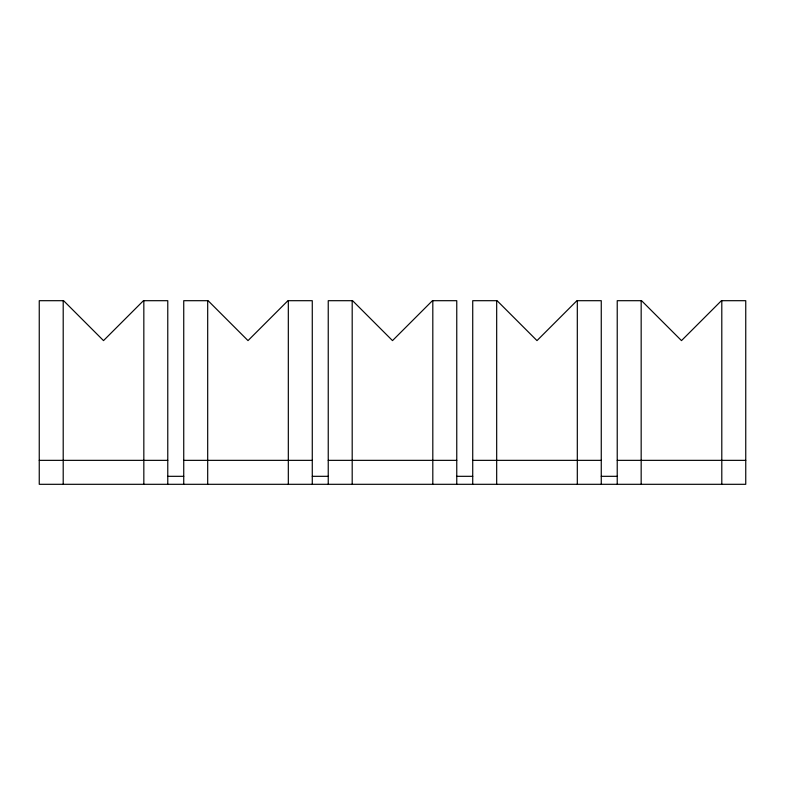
<?xml version="1.0" encoding="UTF-8"?>
<svg xmlns="http://www.w3.org/2000/svg" width="785" height="785" viewBox="0 0 785 785"><rect width="100%" height="100%" fill="white"/><g stroke="black" fill="none" stroke-linecap="round" stroke-linejoin="round"><path stroke-width="1.18" d="M39.25 460.353L167.774 460.353M183.739 460.353L312.273 460.353M328.238 460.353L456.762 460.353M472.727 460.353L601.261 460.353M617.226 460.353L745.75 460.353M167.774 476.318L183.739 476.318M312.273 476.318L328.238 476.318M456.762 476.318L472.727 476.318M601.261 476.318L617.226 476.318M721.798 300.694L721.798 484.306M641.168 300.694L641.168 484.306M617.226 484.306L617.226 300.694L641.571 300.694L681.488 340.611L721.405 300.694L745.75 300.694L745.75 484.306L39.25 484.306L39.25 300.694L63.595 300.694L103.512 340.611L143.429 300.694L167.774 300.694L167.774 484.306M601.261 484.306L601.261 300.694L576.906 300.694L536.989 340.611L497.082 300.694L472.727 300.694L472.727 484.306M577.309 300.694L577.309 484.306M496.679 300.694L496.679 484.306M456.762 484.306L456.762 300.694L432.417 300.694L392.5 340.611L352.583 300.694L328.238 300.694L328.238 484.306M432.81 300.694L432.81 484.306M352.19 300.694L352.19 484.306M312.273 484.306L312.273 300.694L287.918 300.694L248.011 340.611L208.094 300.694L183.739 300.694L183.739 484.306M288.321 300.694L288.321 484.306M207.691 300.694L207.691 484.306M143.832 300.694L143.832 484.306M63.202 300.694L63.202 484.306"/></g></svg>
